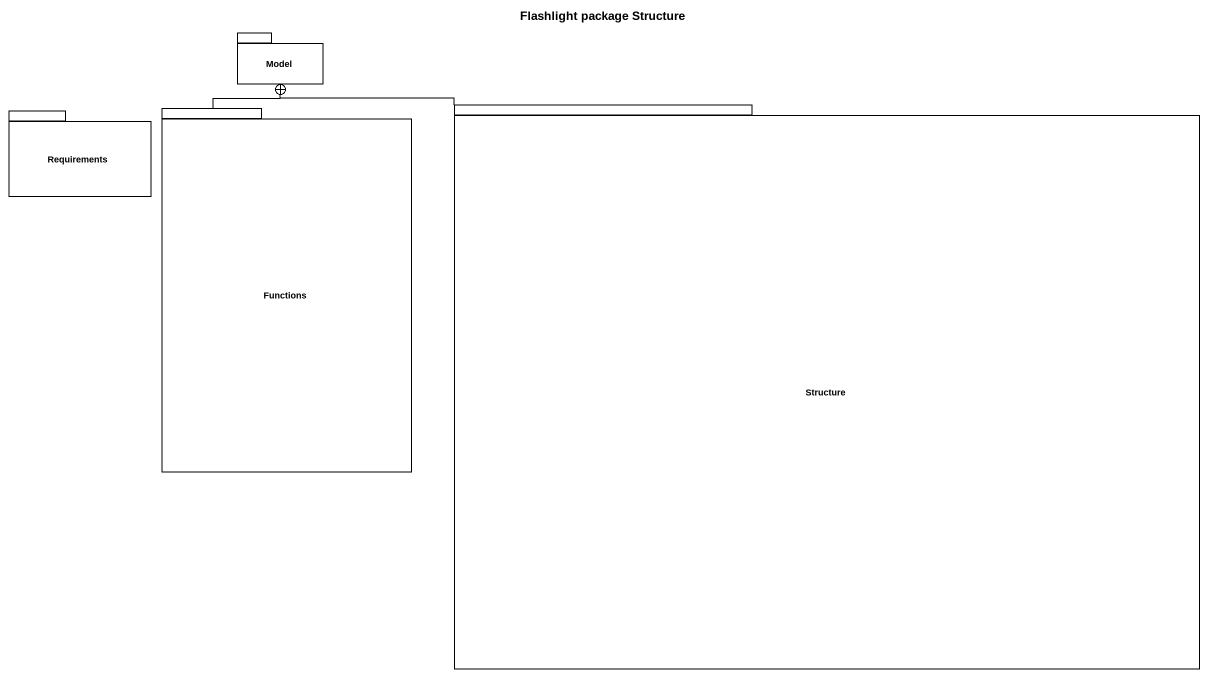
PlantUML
@startuml
title Flashlight package Structure
package Model {
}
package Functions {
}
package Structure {
}
package Requirements {
}
Functions -up-+ Model
Structure -up-+ Model
@enduml
